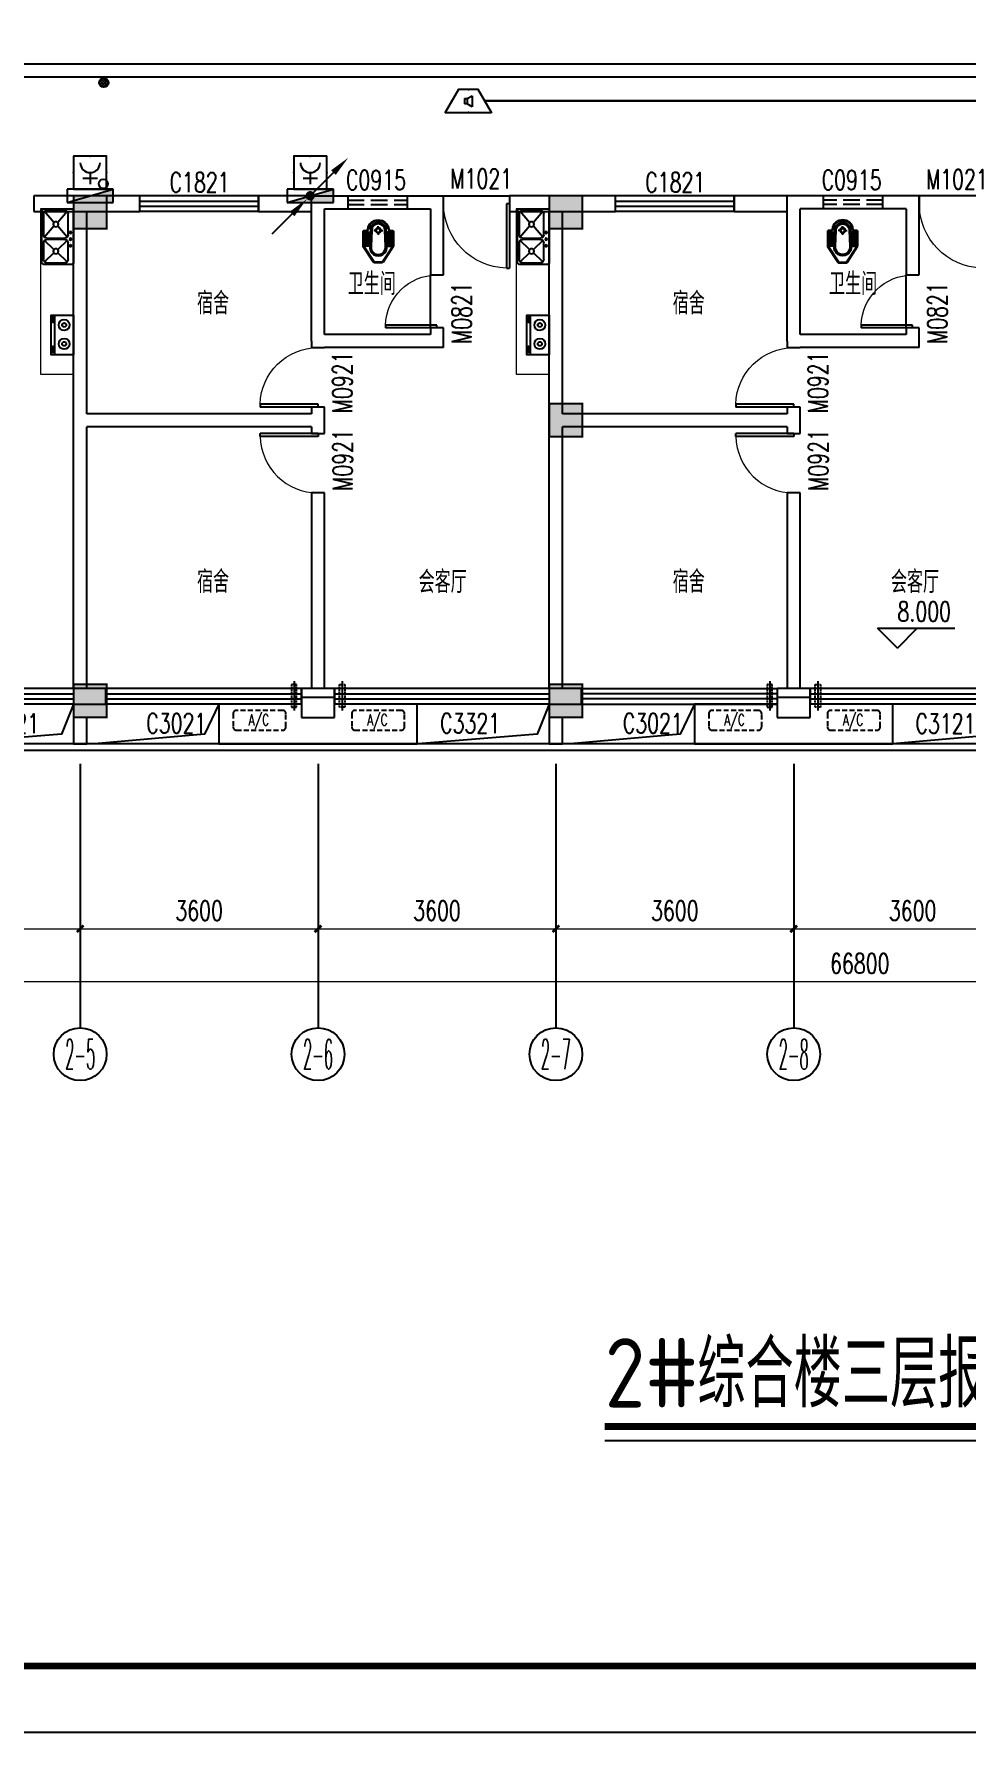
# Model space of a CAD drawing. Extents: x -9422388 to 15610651, y -1992469 to 953794.
# Drawn here: x -2750259 to -2736151, y -458212 to -432498 of the extents above; entities that cross this region are included whole.
import ezdxf
from ezdxf.enums import TextEntityAlignment as Align

# ---------------------------------------------------------------- set-up
doc = ezdxf.new("R2010")
doc.units = 0
doc.header["$LTSCALE"] = 1000
for name, pattern in [('( Hidden )', [0.375, 0.25, -0.125]), ('ACAD_ISO04W100', [30, 24, -3, 0, -3]), ('DASH', [0.35, 0.25, -0.1])]:
    doc.linetypes.add(name, pattern=pattern)
for name, color, linetype in [('A-ANNO-IDEN', 3, 'Continuous'), ('A-ELEV-LIN-0.3', 30, 'Continuous'), ('A-ELEV-LIN-0.4', 40, 'Continuous'), ('A-FLOR-HVAC', 4, 'Continuous'), ('A-FLOR-OTHER2-ON', 83, 'Continuous'), ('A-SECT-DOOR', 141, 'Continuous'), ('AXIS', 3, 'Continuous'), ('AXIS_TEXT', 7, 'Continuous'), ('C-KZ', 2, 'Continuous'), ('C-Z-HATCH', 253, 'Continuous'), ('COLUMN', 9, 'Continuous'), ('DIM_ELEV', 3, 'Continuous'), ('EQUIP-消防', 3, 'Continuous'), ('EQUIP_消火栓', 7, 'Continuous'), ('LWIRE', 4, 'Continuous'), ('PUB_TEXT', 7, 'Continuous'), ('PUB_TITLE', 4, 'Continuous'), ('WALL', 9, 'Continuous'), ('WALL-PARAPET', 6, 'Continuous'), ('WINDOW', 4, 'Continuous'), ('WINDOW_TEXT', 7, 'Continuous'), ('WIRE-消防广播', 4, 'TG_BC'), ('厨具', 4, 'Continuous'), ('洁具', 253, 'Continuous')]:
    doc.layers.add(name, color=color, linetype=linetype)
doc.layers.add('建筑底图', color=8, linetype='Continuous', lineweight=5)
doc.styles.add('_TCH_AXIS', font='COMPLEX', dxfattribs={"bigfont": 'GBCBIG'})
doc.styles.add('_TCH_DIM', font='SIMPLEX', dxfattribs={"bigfont": 'GBCBIG'})
doc.styles.add('_TCH_DIM_T3', font='SIMPLEX', dxfattribs={"width": 0.705882, "bigfont": 'GBCBIG'})
doc.styles.add('_TCH_WINDOW', font='SIMPLEX', dxfattribs={"height": 3.5, "bigfont": 'GBCBIG'})
doc.styles.add('COMPLEX', font='COMPLEX')
doc.styles.get("Standard").update_dxf_attribs({"font": 'gbenor.shx', "bigfont": 'gbcbig.shx'})
doc.styles.add('TG_LINETYPE', font='SIMPLEX', dxfattribs={"width": 0.8, "height": 3.5, "bigfont": 'HZTXT'})
doc.linetypes.add('TG_BC', pattern='A,2,-0.85,["BC",TG_LINETYPE,S=0.1,R=0,X=-0.65,Y=-0.15],0', length=2.85)
doc.dimstyles.new('_TCH_ARCH&&100', dxfattribs={"dimtxt": 297.5, "dimasz": 100, "dimexe": 250, "dimexo": 300, "dimgap": 126.25, "dimtad": 1, "dimdec": 0, "dimzin": 0, "dimdsep": 46, "dimtxsty": '_TCH_DIM_T3', "dimblk": 'ARCHTICK', "dimcen": 0.09, "dimclrt": 7, "dimazin": 2, "dimtfac": 1, "dimtdec": 0, "dimtix": 1, "dimtmove": 2, "dimatfit": 3, "dimfxl": 0, "dimtolj": 1, "dimtzin": 0, "dimarcsym": 0})

# ---------------------------------------------------------------- blocks, each defined once
blk = doc.blocks.new('$plan$00002777')
at = {"layer": '厨具', "color": 0}
for p, q in [((-300, -284), (300, -284)), ((-267, -307), (-267, -318)), ((-257, -316), (-257, -333)), ((-192, -316), (-257, -316)), ((-257, -333), (-192, -333)), ((-192, -333), (-192, -316)), ((-176, -308), (-176, -318)), ((192, -308), (192, -318)), ((208, -316), (273, -316)), ((208, -333), (208, -316)), ((273, -333), (208, -333)), ((273, -316), (273, -333)), ((284, -307), (284, -318))]:
    blk.add_line(p, q, dxfattribs=at)
blk.add_lwpolyline([(300, 0), (-300, 0), (-300, -340), (300, -340)], close=True, dxfattribs=at)
for points in [[(-176, -308, 0.259034), (-178, -304, 0.076276), (-189, -299, 0.036515), (-203, -297, 0.026615), (-221, -296, 0.026615), (-240, -297, 0.036515), (-254, -299, 0.076276), (-265, -304, 0.259034), (-267, -308, 0.078462), (-267, -309, 0.056762)], [(-176, -318, 0.259034), (-178, -315, 0.076276), (-189, -310, 0.036515), (-203, -307, 0.026615), (-221, -306, 0.026615), (-240, -307, 0.036515), (-254, -310, 0.076276), (-265, -315, 0.259034), (-267, -318, 0.259034), (-265, -322, 0.056762), (-257, -326, 0.036515)], [(-192, -327, 0.008736), (-189, -327, 0.076276), (-178, -322, 0.259034), (-176, -318, 0.259034)], [(192, -308, -0.259034), (194, -304, -0.076276), (205, -299, -0.036515), (219, -297, -0.026615), (238, -296, -0.026615), (257, -297, -0.036515), (270, -299, -0.076276), (282, -304, -0.259034), (284, -308, -0.078462), (283, -309, -0.056762)], [(192, -318, -0.259034), (194, -315, -0.076276), (205, -310, -0.036515), (219, -307, -0.026615), (238, -306, -0.026615), (257, -307, -0.036515), (270, -310, -0.076276), (282, -315, -0.259034), (284, -318, -0.259034), (282, -322, -0.056762), (273, -326, -0.036515)], [(208, -327, -0.008736), (205, -327, -0.076276), (194, -322, -0.259034), (192, -318, -0.259034)]]:
    blk.add_lwpolyline(points, format="xyb", dxfattribs=at)
for centre, radius, start, end in [((-135, -143), 82.5, 0.964, 0), ((-135, -143), 31.6, 0.6532, 0), ((151, -143), 82.5, 180, 179.036), ((151, -143), 31.6, 180, 179.3468)]:
    blk.add_arc(centre, radius, start, end, dxfattribs=at)
blk = doc.blocks.new('$plan$00002763')
at = {"layer": '洁具', "color": 0}
for p, q in [((-395, -405), (-395, -132)), ((-381, -98), (-246, -241)), ((-345, -82), (-95, -82)), ((-59, -98), (-194, -241)), ((-45, -132), (-45, -405)), ((-20, -405), (-20, -132)), ((-6, -98), (161, -241)), ((30, -82), (345, -82)), ((381, -98), (214, -241)), ((395, -132), (395, -405)), ((-246, -297), (-381, -440)), ((-95, -455), (-345, -455)), ((-194, -297), (-59, -440)), ((161, -297), (-6, -440)), ((345, -455), (30, -455)), ((214, -297), (381, -440))]:
    blk.add_line(p, q, dxfattribs=at)
blk.add_lwpolyline([(-420, -25), (-420, -455, 0.200464), (-413, -473, 0.197353), (-395, -480), (395, -480, 0.19737), (413, -473, 0.200447), (420, -455), (420, -25, 0.200464), (413, -7, 0.197353), (395, 0), (-395, 0, 0.19737), (-413, -7, 0.200447), (-420, -25)], format="xyb", close=True, dxfattribs=at)
for centre, major_axis, start_param, end_param in [((-345, -132), (-50, 0), -1.570796, 0), ((-220, -269), (-38.6, 0), 3.141593, 9.424778), ((-136, -48), (-14.2, 0), 3.141593, 9.424778), ((-95, -132), (-50, 0), 3.141593, 4.712389), ((-36, -48), (-15.1, 0), 3.141593, 9.424778), ((30, -132), (-50, 0), -1.570796, 0), ((64, -48), (-14.2, 0), 3.141593, 9.424778), ((188, -269), (-38.6, 0), 3.141593, 9.424778), ((345, -132), (-50, 0), 3.141593, 4.712389), ((-345, -405), (50, 0), 3.141593, 4.712389), ((-95, -405), (50, 0), 4.712389, 6.283185), ((30, -405), (50, 0), 3.141593, 4.712389), ((345, -405), (50, 0), 4.712389, 6.283185)]:
    blk.add_ellipse(centre, major_axis=major_axis, ratio=0.9938, start_param=start_param, end_param=end_param, dxfattribs=at)
blk = doc.blocks.new('$plan$00002871')
at = {"layer": '洁具', "color": 0}
for p, q in [((-15, -490), (-67, -490)), ((0, -475), (0, -423)), ((0, -505), (0, -557)), ((15, -490), (67, -490))]:
    blk.add_line(p, q, dxfattribs=at)
for points in [[(159, -508, -0.88995), (-159, -508, 0.380538), (-179, -491), (-210, -491, -0.414214), (-230, -471), (-230, -258, -0.144595), (-227, -247), (-73, -9, -0.254383), (-56, 0), (56, 0, -0.254383), (73, -9), (227, -247, -0.144595), (230, -258), (230, -471, -0.414214), (210, -491), (179, -491, 0.380538)], [(-149, -264, 1), (-149, -252), (-207, -252, 1), (-207, -264)], [(-149, -263, 1), (-149, -253), (-207, -253, 1), (-207, -263)], [(120, -491), (130, -252, 1.134994), (-130, -252), (-120, -491, 0.992594)], [(105, -490), (115, -251, 1.141146), (-115, -251), (-105, -490, 0.994896)], [(100, -490), (110, -251, 1.143479), (-110, -251), (-100, -490, 0.995777)], [(149, -264, -1), (149, -252), (207, -252, -1), (207, -264)], [(149, -263, -1), (149, -253), (207, -253, -1), (207, -263)], [(-148, -287, 1), (-148, -275), (-207, -275, 1), (-207, -287)], [(-147, -307, 1), (-147, -295), (-207, -295, 1), (-207, -307)], [(-146, -330, 1), (-146, -319), (-207, -319, 1), (-207, -330)], [(-146, -352, 1), (-146, -341), (-207, -341, 1), (-207, -352)], [(-145, -376, 1), (-145, -364), (-207, -364, 1), (-207, -376)], [(-144, -399, 1), (-144, -388), (-207, -388, 1), (-207, -399)], [(-143, -423, 1), (-143, -411), (-207, -411, 1), (-207, -423)], [(-141, -444, 1), (-141, -432), (-207, -432, 1), (-207, -444)], [(-141, -464, 1), (-141, -453), (-207, -453, 1), (-207, -464)], [(-148, -286, 1), (-148, -276), (-207, -276, 1), (-207, -286)], [(-147, -306, 1), (-147, -296), (-207, -296, 1), (-207, -306)], [(-146, -329, 1), (-146, -320), (-207, -320, 1), (-207, -329)], [(-146, -351, 1), (-146, -342), (-207, -342, 1), (-207, -351)], [(-145, -375, 1), (-145, -365), (-207, -365, 1), (-207, -375)], [(-144, -398, 1), (-144, -389), (-207, -389, 1), (-207, -398)], [(-143, -422, 1), (-143, -412), (-207, -412, 1), (-207, -422)], [(-141, -443, 1), (-141, -433), (-207, -433, 1), (-207, -443)], [(-141, -463, 1), (-141, -454), (-207, -454, 1), (-207, -463)], [(141, -444, -1), (141, -432), (207, -432, -1), (207, -444)], [(141, -464, -1), (141, -453), (207, -453, -1), (207, -464)], [(141, -443, -1), (141, -433), (207, -433, -1), (207, -443)], [(141, -463, -1), (141, -454), (207, -454, -1), (207, -463)], [(143, -423, -1), (143, -411), (207, -411, -1), (207, -423)], [(144, -399, -1), (144, -388), (207, -388, -1), (207, -399)], [(143, -422, -1), (143, -412), (207, -412, -1), (207, -422)], [(145, -376, -1), (145, -364), (207, -364, -1), (207, -376)], [(144, -398, -1), (144, -389), (207, -389, -1), (207, -398)], [(146, -352, -1), (146, -341), (207, -341, -1), (207, -352)], [(145, -375, -1), (145, -365), (207, -365, -1), (207, -375)], [(146, -330, -1), (146, -319), (207, -319, -1), (207, -330)], [(146, -351, -1), (146, -342), (207, -342, -1), (207, -351)], [(148, -287, -1), (148, -275), (207, -275, -1), (207, -287)], [(147, -307, -1), (147, -295), (207, -295, -1), (207, -307)], [(146, -329, -1), (146, -320), (207, -320, -1), (207, -329)], [(148, -286, -1), (148, -276), (207, -276, -1), (207, -286)], [(147, -306, -1), (147, -296), (207, -296, -1), (207, -306)]]:
    blk.add_lwpolyline(points, format="xyb", close=True, dxfattribs=at)
blk.add_lwpolyline([(-149, -507, 0.380538), (-179, -481), (-210, -481, -0.414214), (-220, -471), (-220, -258, -0.144595), (-218, -253), (-64, -15, -0.254383), (-56, -10), (56, -10, -0.254383), (64, -15), (218, -253, -0.144595), (220, -258), (220, -471, -0.414214), (210, -481), (179, -481, 0.380538), (149, -507, 0.380538)], format="xyb", dxfattribs=at)
for radius in [40, 31.7]:
    blk.add_circle((0, -490), radius, dxfattribs=at)
blk.add_arc((0, -490), 150, 186.665, 353.335, dxfattribs=at)
blk = doc.blocks.new('KTWJ1')
at = {"layer": 'A-FLOR-HVAC', "color": 0, "linetype": '( Hidden )', "ltscale": 0.3}
blk.add_lwpolyline([(152982, -14209, 0.414214), (153032, -14259), (153732, -14259, 0.414214), (153782, -14209), (153782, -14009, 0.414214), (153732, -13959), (153032, -13959, 0.414214), (152982, -14009)], format="xyb", close=True, dxfattribs=at)
at = {"layer": 'A-FLOR-HVAC', "color": 0, "style": '_TCH_WINDOW', "width": 0.705882}
blk.add_text('A/C', height=170, dxfattribs=at).set_placement((153214, -14188))
blk = doc.blocks.new('KTB')
at = {"layer": 'A-SECT-DOOR', "color": 0}
blk.add_lwpolyline([(1033119, -403775), (1031869, -403775), (1031869, -404375), (1034869, -404375), (1034869, -403775), (1033619, -403775)], dxfattribs=at)
at = {"layer": 'A-FLOR-HVAC', "color": 8}
for p in [(879102, -389909), (880896, -389909)]:
    blk.add_blockref('KTWJ1', p, dxfattribs=at)
blk = doc.blocks.new('A$C0CF77FE4')
at = {"layer": 'A-FLOR-OTHER2-ON', "color": 0, "linetype": 'ACAD_ISO04W100', "ltscale": 5}
blk.add_line((40, 440), (40, 0), dxfattribs=at)
at = {"layer": 'A-FLOR-OTHER2-ON', "color": 0, "linetype": 'DASH', "ltscale": 0.1}
blk.add_lwpolyline([(0, 390), (80, 390), (80, 50), (0, 50)], close=True, dxfattribs=at)
blk = doc.blocks.new('$TCHSYS$WIN2D')
at = {"color": 0}
for p, q in [((-0.5, 0.5), (0.5, 0.5)), ((-0.5, 0.5), (-0.5, -0.5)), ((0.5, 0.5), (0.5, -0.5)), ((0.5, 0.1667), (-0.5, 0.1667)), ((0.5, -0.1667), (-0.5, -0.1667)), ((-0.5, -0.5), (0.5, -0.5))]:
    blk.add_line(p, q, dxfattribs=at)
blk = doc.blocks.new('$DorLib2D$00000001')
at = {"color": 0}
for p, q in [((0.45, 0.975), (0.5, 0.975)), ((0.45, 0), (0.45, 0.975)), ((0.5, 0), (0.5, 0.975)), ((0.5, 0), (0.45, 0))]:
    blk.add_line(p, q, dxfattribs=at)
at = {"color": 0, "lineweight": 13}
blk.add_arc((0.475, 0), 0.975, 91.4693, 180, dxfattribs=at)
blk = doc.blocks.new('_ArchTick')
at = {"color": 0, "linetype": 'ByBlock', "const_width": 0.4}
blk.add_lwpolyline([(-0.5, -0.5), (0.5, 0.5)], dxfattribs=at)
blk = doc.blocks.new('*D819')
at = {"layer": 'AXIS', "color": 0, "lineweight": -2, "transparency": 16777216}
for p, q in [((1755830, -404975), (1755830, -408225)), ((1822630, -404975), (1822630, -408225)), ((1755830, -407975), (1822630, -407975))]:
    blk.add_line(p, q, dxfattribs=at)
at = {"layer": 'Defpoints', "color": 0, "transparency": 16777216}
for p in [(1755830, -404675), (1822630, -404675), (1822630, -407975)]:
    blk.add_point(p, dxfattribs=at)
at = {"layer": 'AXIS', "color": 0, "lineweight": -2, "transparency": 16777216, "xscale": 100, "yscale": 100, "zscale": 100, "rotation": 180}
blk.add_blockref('_ArchTick', (1755830, -407975), dxfattribs=at)
at = {"layer": 'AXIS', "color": 0, "lineweight": -2, "transparency": 16777216, "xscale": 100, "yscale": 100, "zscale": 100}
blk.add_blockref('_ArchTick', (1822630, -407975), dxfattribs=at)
at = {"layer": 'AXIS', "color": 7, "transparency": 16777216, "insert": (1789230, -407700), "char_height": 297.5, "attachment_point": 5, "style": '_TCH_DIM_T3'}
blk.add_mtext('\\A1;66800', dxfattribs=at)
blk = doc.blocks.new('*D823')
at = {"layer": 'AXIS', "color": 0, "lineweight": -2, "transparency": 16777216}
for p, q in [((1773830, -404975), (1773830, -407425)), ((1777430, -404975), (1777430, -407425)), ((1773830, -407175), (1777430, -407175))]:
    blk.add_line(p, q, dxfattribs=at)
at = {"layer": 'Defpoints', "color": 0, "transparency": 16777216}
for p in [(1773830, -404675), (1777430, -404675), (1777430, -407175)]:
    blk.add_point(p, dxfattribs=at)
at = {"layer": 'AXIS', "color": 0, "lineweight": -2, "transparency": 16777216, "xscale": 100, "yscale": 100, "zscale": 100, "rotation": 180}
blk.add_blockref('_ArchTick', (1773830, -407175), dxfattribs=at)
at = {"layer": 'AXIS', "color": 0, "lineweight": -2, "transparency": 16777216, "xscale": 100, "yscale": 100, "zscale": 100}
blk.add_blockref('_ArchTick', (1777430, -407175), dxfattribs=at)
at = {"layer": 'AXIS', "color": 7, "transparency": 16777216, "insert": (1775630, -406900), "char_height": 297.5, "attachment_point": 5, "style": '_TCH_DIM_T3'}
blk.add_mtext('\\A1;3600', dxfattribs=at)
blk = doc.blocks.new('*D824')
at = {"layer": 'AXIS', "color": 0, "lineweight": -2, "transparency": 16777216}
for p, q in [((1777430, -404975), (1777430, -407425)), ((1781030, -404975), (1781030, -407425)), ((1777430, -407175), (1781030, -407175))]:
    blk.add_line(p, q, dxfattribs=at)
at = {"layer": 'Defpoints', "color": 0, "transparency": 16777216}
for p in [(1777430, -404675), (1781030, -404675), (1781030, -407175)]:
    blk.add_point(p, dxfattribs=at)
at = {"layer": 'AXIS', "color": 0, "lineweight": -2, "transparency": 16777216, "xscale": 100, "yscale": 100, "zscale": 100, "rotation": 180}
blk.add_blockref('_ArchTick', (1777430, -407175), dxfattribs=at)
at = {"layer": 'AXIS', "color": 0, "lineweight": -2, "transparency": 16777216, "xscale": 100, "yscale": 100, "zscale": 100}
blk.add_blockref('_ArchTick', (1781030, -407175), dxfattribs=at)
at = {"layer": 'AXIS', "color": 7, "transparency": 16777216, "insert": (1779230, -406900), "char_height": 297.5, "attachment_point": 5, "style": '_TCH_DIM_T3'}
blk.add_mtext('\\A1;3600', dxfattribs=at)
blk = doc.blocks.new('*D825')
at = {"layer": 'AXIS', "color": 0, "lineweight": -2, "transparency": 16777216}
for p, q in [((1781030, -404975), (1781030, -407425)), ((1784630, -404975), (1784630, -407425)), ((1781030, -407175), (1784630, -407175))]:
    blk.add_line(p, q, dxfattribs=at)
at = {"layer": 'Defpoints', "color": 0, "transparency": 16777216}
for p in [(1781030, -404675), (1784630, -404675), (1784630, -407175)]:
    blk.add_point(p, dxfattribs=at)
at = {"layer": 'AXIS', "color": 0, "lineweight": -2, "transparency": 16777216, "xscale": 100, "yscale": 100, "zscale": 100, "rotation": 180}
blk.add_blockref('_ArchTick', (1781030, -407175), dxfattribs=at)
at = {"layer": 'AXIS', "color": 0, "lineweight": -2, "transparency": 16777216, "xscale": 100, "yscale": 100, "zscale": 100}
blk.add_blockref('_ArchTick', (1784630, -407175), dxfattribs=at)
at = {"layer": 'AXIS', "color": 7, "transparency": 16777216, "insert": (1782830, -406900), "char_height": 297.5, "attachment_point": 5, "style": '_TCH_DIM_T3'}
blk.add_mtext('\\A1;3600', dxfattribs=at)
blk = doc.blocks.new('*D826')
at = {"layer": 'AXIS', "color": 0, "lineweight": -2, "transparency": 16777216}
for p, q in [((1784630, -404975), (1784630, -407425)), ((1788230, -404975), (1788230, -407425)), ((1784630, -407175), (1788230, -407175))]:
    blk.add_line(p, q, dxfattribs=at)
at = {"layer": 'Defpoints', "color": 0, "transparency": 16777216}
for p in [(1784630, -404675), (1788230, -404675), (1788230, -407175)]:
    blk.add_point(p, dxfattribs=at)
at = {"layer": 'AXIS', "color": 0, "lineweight": -2, "transparency": 16777216, "xscale": 100, "yscale": 100, "zscale": 100, "rotation": 180}
blk.add_blockref('_ArchTick', (1784630, -407175), dxfattribs=at)
at = {"layer": 'AXIS', "color": 0, "lineweight": -2, "transparency": 16777216, "xscale": 100, "yscale": 100, "zscale": 100}
blk.add_blockref('_ArchTick', (1788230, -407175), dxfattribs=at)
at = {"layer": 'AXIS', "color": 7, "transparency": 16777216, "insert": (1786430, -406900), "char_height": 297.5, "attachment_point": 5, "style": '_TCH_DIM_T3'}
blk.add_mtext('\\A1;3600', dxfattribs=at)
blk = doc.blocks.new('*D827')
at = {"layer": 'AXIS', "color": 0, "lineweight": -2, "transparency": 16777216}
for p, q in [((1788230, -404975), (1788230, -407425)), ((1791830, -404975), (1791830, -407425)), ((1788230, -407175), (1791830, -407175))]:
    blk.add_line(p, q, dxfattribs=at)
at = {"layer": 'Defpoints', "color": 0, "transparency": 16777216}
for p in [(1788230, -404675), (1791830, -404675), (1791830, -407175)]:
    blk.add_point(p, dxfattribs=at)
at = {"layer": 'AXIS', "color": 0, "lineweight": -2, "transparency": 16777216, "xscale": 100, "yscale": 100, "zscale": 100, "rotation": 180}
blk.add_blockref('_ArchTick', (1788230, -407175), dxfattribs=at)
at = {"layer": 'AXIS', "color": 0, "lineweight": -2, "transparency": 16777216, "xscale": 100, "yscale": 100, "zscale": 100}
blk.add_blockref('_ArchTick', (1791830, -407175), dxfattribs=at)
at = {"layer": 'AXIS', "color": 7, "transparency": 16777216, "insert": (1790030, -406900), "char_height": 297.5, "attachment_point": 5, "style": '_TCH_DIM_T3'}
blk.add_mtext('\\A1;3600', dxfattribs=at)
blk = doc.blocks.new('_AXISO')
at = {"color": 0}
blk.add_circle((0, 0), 0.5, dxfattribs=at)
at = {"layer": 'AXIS_TEXT', "color": 0, "style": 'COMPLEX', "width": 1.041667}
blk.add_attdef('A', text='', height=0.56, dxfattribs=at).set_placement((-0.25, -0.28), (0.25, -0.28), align=Align.FIT)
blk = doc.blocks.new('$equip$00002656')
for p, q in [((-0.5, 1), (-0.5, 0)), ((0.5, 1), (-0.5, 1)), ((0.5, 0), (0.5, 1)), ((-0.5, 0), (0.5, 0)), ((-0.219, 0.331), (0.222, 0.331)), ((0, 0.5), (0, 0.15))]:
    blk.add_line(p, q)
at = {"const_width": 0.04}
blk.add_lwpolyline([(-0.5, 1), (0.5, 1), (0.5, 0), (-0.5, 0), (-0.5, 1), (0.5, 1)], dxfattribs=at)
blk.add_arc((0, 0.8), 0.3, 180, 0)
for p in [(0, 1), (-0.5, 0.5), (0, 0), (0.5, 0.5)]:
    blk.add_point(p)
at = {"color": 7, "flags": 1}
for tag, height, p in [('A', 0.00002, (0, 0)), ('B', 0.4, (0.762, 0.292))]:
    blk.add_attdef(tag, text='', height=height, dxfattribs=at).set_placement(p, align=Align.MIDDLE_CENTER)
blk = doc.blocks.new('$TelecSys$00000079')
for p, q in [((0.7, 0.7), (0, 0)), ((0.104, 0.104), (0.104, 0.104)), ((-0.104, -0.104), (-0.104, -0.104))]:
    blk.add_line(p, q)
at = {"const_width": 0.142}
blk.add_lwpolyline([(-0.071, 0, 1), (0.071, 0, 1)], format="xyb", close=True, dxfattribs=at)
blk.add_solid([(0.63, 0.77), (0.77, 0.63), (1.15, 1.15)])
at = {"width": 0.8, "flags": 9}
blk.add_attdef('A', (0, 0), '', height=0.00002, dxfattribs=at)
blk = doc.blocks.new('$TelecSys$00000081')
for p, q in [((0.104, 0.104), (0.104, 0.104)), ((-0.104, -0.104), (-0.104, -0.104)), ((-1.15, -1.15), (-0.55, -0.55))]:
    blk.add_line(p, q)
at = {"const_width": 0.142}
blk.add_lwpolyline([(0.071, 0, 1), (-0.071, 0, 1)], format="xyb", close=True, dxfattribs=at)
blk.add_solid([(-0.62, -0.48), (-0.48, -0.62), (-0.1, -0.1)])
at = {"width": 0.8, "flags": 9}
blk.add_attdef('A', (0, 0), '', height=0.00002, rotation=180, dxfattribs=at)
blk = doc.blocks.new('$equip$00002677')
for p, q in [((-0.3, 0.699), (-0.703, 0)), ((0.3, 0.699), (-0.3, 0.699)), ((0.703, 0), (0.3, 0.699)), ((-0.703, 0), (0.703, 0)), ((-0.117, 0.421), (-0.117, 0.26)), ((-0.117, 0.421), (-0.036, 0.421)), ((-0.036, 0.26), (-0.117, 0.26)), ((-0.036, 0.421), (0.118, 0.503)), ((-0.036, 0.421), (-0.036, 0.26)), ((0.118, 0.173), (-0.036, 0.26)), ((0.118, 0.503), (0.118, 0.173))]:
    blk.add_line(p, q)
at = {"const_width": 0.04}
blk.add_lwpolyline([(-0.3, 0.699), (0.3, 0.699), (0.703, 0), (-0.703, 0), (-0.3, 0.699), (0.3, 0.699)], dxfattribs=at)
blk.add_lwpolyline([(-0.3, 0.699), (0.3, 0.699), (0.703, 0), (-0.703, 0), (-0.3, 0.699), (0.3, 0.699)], dxfattribs=at)
for p in [(0, 0.699), (-0.501, 0.349), (0, 0), (0.502, 0.349)]:
    blk.add_point(p)
at = {"color": 7, "flags": 1}
for tag, height, p in [('A', 0.00002, (0, 0)), ('B', 0.4, (0.961, 0.299))]:
    blk.add_attdef(tag, text='', height=height, dxfattribs=at).set_placement(p, align=Align.MIDDLE_CENTER)
blk = doc.blocks.new('$TwtSys$00000434')
at = {"color": 0}
for p, q in [((-0.5, 0.5), (-0.5, -0.5)), ((-0.5, -0.5), (0.5, 0.5)), ((0.5, 0.5), (-0.5, 0.5)), ((0.5, -0.5), (0.5, 0.5)), ((-0.5, -0.5), (0.5, -0.5))]:
    blk.add_line(p, q, dxfattribs=at)
blk.add_solid([(0.5, -0.5), (0.5, 0.5), (-0.5, -0.5)], dxfattribs=at)
blk = doc.blocks.new('3333')
at = {"layer": 'A-ELEV-LIN-0.4'}
h = blk.add_hatch(dxfattribs=at)
h.set_pattern_fill('ANSI37', color=8, scale=20)
h.set_pattern_definition([(45, (723479.055, -10358), (-22.4506403, 22.4506403), []), (135, (723479.055, -10358), (-22.4506403, -22.4506403), [])])
edge = h.paths.add_edge_path()
edge.add_arc((1777786.5, -394362.6), 70, 0, 360)
at = {"layer": 'C-Z-HATCH'}
h = blk.add_hatch(color=8, dxfattribs=at)
h.dxf.hatch_style = 1
h.paths.add_polyline_path([(1777330.2, -396074.7), (1777830.2, -396074.7), (1777830.2, -396574.7), (1777330.2, -396574.7)])
h = blk.add_hatch(color=8, dxfattribs=at)
h.dxf.hatch_style = 1
h.paths.add_polyline_path([(1784530.2, -396074.7), (1785030.2, -396074.7), (1785030.2, -396574.7), (1784530.2, -396574.7)])
h = blk.add_hatch(color=8, dxfattribs=at)
h.dxf.hatch_style = 1
h.paths.add_polyline_path([(1784530.2, -399224.7), (1785030.2, -399224.7), (1785030.2, -399724.7), (1784530.2, -399724.7)])
h = blk.add_hatch(color=8, dxfattribs=at)
h.dxf.hatch_style = 1
h.paths.add_polyline_path([(1777330.2, -403474.7), (1777830.2, -403474.7), (1777830.2, -403974.7), (1777330.2, -403974.7)])
h = blk.add_hatch(color=8, dxfattribs=at)
h.dxf.hatch_style = 1
h.paths.add_polyline_path([(1784530.2, -403474.7), (1785030.2, -403474.7), (1785030.2, -403974.7), (1784530.2, -403974.7)])
at = {"color": 8}
blk.add_lwpolyline([(1802130.2, -396074.7), (1776730.2, -396074.7)], dxfattribs=at)
for points in [[(1777330.2, -396274.7), (1776830.2, -396274.7), (1776830.2, -398774.7), (1777330.2, -398774.7)], [(1784530.2, -396274.7), (1784030.2, -396274.7), (1784030.2, -398774.7), (1784530.2, -398774.7)]]:
    blk.add_lwpolyline(points, close=True, dxfattribs=at)
at = {"layer": 'A-ELEV-LIN-0.3', "color": 8}
for points in [[(1805200.1, -378228), (1805200.1, -378228, -0.4142136), (1805421.4, -377263.1), (1812369.5, -372908.3, -0.4142136), (1814437.1, -373382.6), (1827707.3, -394555, -0.2728148), (1827748.7, -396077.9), (1823530, -403701.1, -0.2728148), (1822217.5, -404474.7), (1756630.2, -404474.7, -0.4142134), (1755030.2, -402874.7), (1755030.2, -394774.7, -0.4142137), (1755730.2, -394074.7), (1755730.2, -394074.7)], [(1799130.2, -404374.7), (1756630.2, -404374.7, -0.4142134), (1755130.2, -402874.7), (1755130.2, -394774.7, -0.4142137), (1755730.2, -394174.7), (1755730.2, -394174.7)]]:
    blk.add_lwpolyline(points, format="xyb", dxfattribs=at)
for points in [[(1777330.2, -404374.7), (1777530.2, -404374.7), (1777530.2, -403974.7), (1777330.2, -403974.7)], [(1784530.2, -404374.7), (1784730.2, -404374.7), (1784730.2, -403974.7), (1784530.2, -403974.7)]]:
    blk.add_lwpolyline(points, close=True, dxfattribs=at)
at = {"layer": 'A-ELEV-LIN-0.4', "color": 8}
for points in [[(1777330.2, -403774.7), (1777149, -404229.5), (1775330.2, -404374.7)], [(1779530.2, -403774.7), (1779312.7, -404229.5), (1777643.9, -404374.7)], [(1784530.2, -403774.7), (1784349, -404229.5), (1782543.5, -404374.7)], [(1786730.2, -403774.7), (1786512.7, -404229.5), (1784843.9, -404374.7)], [(1791580.2, -403774.7), (1791399, -404229.5), (1789730.2, -404374.7)]]:
    blk.add_lwpolyline(points, dxfattribs=at)
for centre in [(1777786.5, -394362.6), (1777779.7, -395893.3)]:
    blk.add_circle(centre, 70, dxfattribs=at)
at = {"layer": 'A-SECT-DOOR', "color": 8}
blk.add_lwpolyline([(1780780.2, -403774.7), (1779530.2, -403774.7), (1779530.2, -404374.7), (1782530.2, -404374.7), (1782530.2, -403774.7), (1781280.2, -403774.7)], dxfattribs=at)
at = {"layer": 'AXIS', "color": 8}
for p, q in [((1777430.2, -404674.7), (1777430.2, -408674.7)), ((1781030.2, -404674.7), (1781030.2, -408674.7)), ((1784630.2, -404674.7), (1784630.2, -408674.7)), ((1788230.2, -404674.7), (1788230.2, -408674.7))]:
    blk.add_line(p, q, dxfattribs=at)
at = {"layer": 'C-KZ', "color": 8, "const_width": 30}
for points in [[(1777330.2, -396074.7), (1777830.2, -396074.7), (1777830.2, -396574.7), (1777330.2, -396574.7)], [(1784530.2, -396074.7), (1785030.2, -396074.7), (1785030.2, -396574.7), (1784530.2, -396574.7)], [(1784530.2, -399224.7), (1785030.2, -399224.7), (1785030.2, -399724.7), (1784530.2, -399724.7)], [(1777330.2, -403474.7), (1777830.2, -403474.7), (1777830.2, -403974.7), (1777330.2, -403974.7)], [(1784530.2, -403474.7), (1785030.2, -403474.7), (1785030.2, -403974.7), (1784530.2, -403974.7)]]:
    blk.add_lwpolyline(points, close=True, dxfattribs=at)
at = {"layer": 'COLUMN', "color": 8}
for p, q in [((1781280.2, -403674.7), (1780780.2, -403674.7)), ((1780780.2, -403674.7), (1780780.2, -403974.7)), ((1781280.2, -403974.7), (1781280.2, -403674.7)), ((1788480.2, -403674.7), (1787980.2, -403674.7)), ((1787980.2, -403674.7), (1787980.2, -403974.7)), ((1788480.2, -403974.7), (1788480.2, -403674.7)), ((1780780.2, -403974.7), (1781280.2, -403974.7)), ((1787980.2, -403974.7), (1788480.2, -403974.7))]:
    blk.add_line(p, q, dxfattribs=at)
at = {"layer": 'DIM_ELEV', "color": 8}
for p, q in [((1789800.5, -402924), (1789500.5, -402624)), ((1789500.5, -402624), (1790671.3, -402624)), ((1789800.5, -402924), (1790100.5, -402624))]:
    blk.add_line(p, q, dxfattribs=at)
at = {"layer": 'WALL', "color": 8}
for p, q in [((1777430.2, -396074.7), (1776730.2, -396074.7)), ((1776730.2, -396074.7), (1776730.2, -396314.7)), ((1778330.2, -396074.7), (1777430.2, -396074.7)), ((1778330.2, -396314.7), (1778330.2, -396074.7)), ((1780930.2, -396074.7), (1780130.2, -396074.7)), ((1780130.2, -396074.7), (1780130.2, -396314.7)), ((1780930.2, -396074.7), (1782930.2, -396074.7)), ((1780930.2, -398274.7), (1780930.2, -396074.7)), ((1782930.2, -397274.7), (1782930.2, -396074.7)), ((1782930.2, -396314.7), (1782930.2, -396074.7)), ((1784630.2, -396074.7), (1783930.2, -396074.7)), ((1783930.2, -396074.7), (1783930.2, -396314.7)), ((1785530.2, -396074.7), (1784630.2, -396074.7)), ((1785530.2, -396314.7), (1785530.2, -396074.7)), ((1788130.2, -396074.7), (1787330.2, -396074.7)), ((1787330.2, -396074.7), (1787330.2, -396314.7)), ((1788130.2, -398274.7), (1788130.2, -396074.7)), ((1790130.2, -396074.7), (1788130.2, -396074.7)), ((1790130.2, -396074.7), (1790130.2, -396314.7)), ((1790130.2, -397274.7), (1790130.2, -396074.7)), ((1776730.2, -396314.7), (1777430.2, -396314.7)), ((1777330.2, -399474.7), (1777330.2, -396314.7)), ((1777430.2, -396314.7), (1778330.2, -396314.7)), ((1777530.2, -399374.7), (1777530.2, -396314.7)), ((1780130.2, -396314.7), (1780930.2, -396314.7)), ((1781130.2, -396274.7), (1782730.2, -396274.7)), ((1781130.2, -398174.7), (1781130.2, -396274.7)), ((1782730.2, -396274.7), (1782730.2, -397274.7)), ((1783930.2, -396314.7), (1784630.2, -396314.7)), ((1784530.2, -399474.7), (1784530.2, -396314.7)), ((1784630.2, -396314.7), (1785530.2, -396314.7)), ((1784730.2, -399374.7), (1784730.2, -396314.7)), ((1787330.2, -396314.7), (1788130.2, -396314.7)), ((1788330.2, -398174.7), (1788330.2, -396274.7)), ((1789930.2, -396274.7), (1788330.2, -396274.7)), ((1789930.2, -396274.7), (1789930.2, -397274.7)), ((1782730.2, -397274.7), (1782930.2, -397274.7)), ((1789930.2, -397274.7), (1790130.2, -397274.7)), ((1780930.2, -398274.7), (1780930.2, -398374.7)), ((1782730.2, -398174.7), (1781130.2, -398174.7)), ((1782930.2, -398074.7), (1782730.2, -398074.7)), ((1782730.2, -398074.7), (1782730.2, -398174.7)), ((1782930.2, -398374.7), (1782930.2, -398074.7)), ((1788130.2, -398274.7), (1788130.2, -398374.7)), ((1789930.2, -398174.7), (1788330.2, -398174.7)), ((1790130.2, -398074.7), (1789930.2, -398074.7)), ((1789930.2, -398074.7), (1789930.2, -398174.7)), ((1790130.2, -398374.7), (1790130.2, -398074.7)), ((1780930.2, -398374.7), (1781130.2, -398374.7)), ((1782930.2, -398374.7), (1781130.2, -398374.7)), ((1788130.2, -398374.7), (1788330.2, -398374.7)), ((1790130.2, -398374.7), (1788330.2, -398374.7)), ((1781130.2, -399274.7), (1780930.2, -399274.7)), ((1780930.2, -399274.7), (1780930.2, -399374.7)), ((1781130.2, -399474.7), (1781130.2, -399274.7)), ((1788330.2, -399274.7), (1788130.2, -399274.7)), ((1788130.2, -399274.7), (1788130.2, -399374.7)), ((1788330.2, -399474.7), (1788330.2, -399274.7)), ((1777330.2, -403534.7), (1777330.2, -399474.7)), ((1780930.2, -399374.7), (1777530.2, -399374.7)), ((1777530.2, -403534.7), (1777530.2, -399574.7)), ((1780930.2, -399574.7), (1777530.2, -399574.7)), ((1780930.2, -399574.7), (1780930.2, -399674.7)), ((1781130.2, -399674.7), (1781130.2, -399474.7)), ((1784530.2, -403534.7), (1784530.2, -399474.7)), ((1788130.2, -399374.7), (1784730.2, -399374.7)), ((1788130.2, -399574.7), (1784730.2, -399574.7)), ((1784730.2, -403534.7), (1784730.2, -399574.7)), ((1788130.2, -399574.7), (1788130.2, -399674.7)), ((1788330.2, -399674.7), (1788330.2, -399474.7)), ((1780930.2, -399674.7), (1781130.2, -399674.7)), ((1788130.2, -399674.7), (1788330.2, -399674.7)), ((1781130.2, -400574.7), (1780930.2, -400574.7)), ((1780930.2, -400574.7), (1780930.2, -403534.7)), ((1781130.2, -403534.7), (1781130.2, -400574.7)), ((1788330.2, -400574.7), (1788130.2, -400574.7)), ((1788130.2, -400574.7), (1788130.2, -403534.7)), ((1788330.2, -403534.7), (1788330.2, -400574.7)), ((1777430.2, -403534.7), (1777330.2, -403534.7)), ((1777330.2, -403534.7), (1777330.2, -403774.7)), ((1777817.2, -403534.7), (1777430.2, -403534.7)), ((1777817.2, -403774.7), (1777817.2, -403534.7)), ((1781030.2, -403534.7), (1780780.2, -403534.7)), ((1780780.2, -403534.7), (1780780.2, -403674.7)), ((1781280.2, -403534.7), (1781030.2, -403534.7)), ((1781280.2, -403674.7), (1781280.2, -403534.7)), ((1784630.2, -403534.7), (1784530.2, -403534.7)), ((1784530.2, -403534.7), (1784530.2, -403774.7)), ((1785017.2, -403534.7), (1784630.2, -403534.7)), ((1785017.2, -403774.7), (1785017.2, -403534.7)), ((1788230.2, -403534.7), (1787980.2, -403534.7)), ((1787980.2, -403534.7), (1787980.2, -403674.7)), ((1788480.2, -403534.7), (1788230.2, -403534.7)), ((1788480.2, -403674.7), (1788480.2, -403534.7)), ((1777330.2, -403774.7), (1777430.2, -403774.7)), ((1777430.2, -403774.7), (1777817.2, -403774.7)), ((1784530.2, -403774.7), (1784630.2, -403774.7)), ((1784630.2, -403774.7), (1785017.2, -403774.7))]:
    blk.add_line(p, q, dxfattribs=at)
at = {"layer": 'WALL-PARAPET', "color": 8}
for p, q in [((1755730.2, -394074.7), (1799130.2, -394074.7)), ((1755930.2, -394274.7), (1799130.2, -394274.7))]:
    blk.add_line(p, q, dxfattribs=at)
at = {"layer": 'WINDOW', "color": 8, "linetype": 'DASH'}
for p, q in [((1781480.2, -396074.7, 900), (1781480.2, -396274.7, 900)), ((1781480.2, -396141.4, 900), (1782380.2, -396141.4, 900)), ((1781480.2, -396208.1, 900), (1782380.2, -396208.1, 900)), ((1782380.2, -396074.7, 900), (1782380.2, -396274.7, 900)), ((1788680.2, -396274.7, 900), (1788680.2, -396074.7, 900)), ((1789580.2, -396141.4, 900), (1788680.2, -396141.4, 900)), ((1789580.2, -396208.1, 900), (1788680.2, -396208.1, 900)), ((1789580.2, -396274.7, 900), (1789580.2, -396074.7, 900))]:
    blk.add_line(p, q, dxfattribs=at)
at = {"layer": 'WINDOW', "color": 8}
for p, q in [((1782930.2, -396074.7), (1783930.2, -396074.7)), ((1791130.2, -396074.7), (1790130.2, -396074.7)), ((1782730.2, -398074.7), (1782730.2, -397274.7)), ((1789930.2, -398074.7), (1789930.2, -397274.7))]:
    blk.add_line(p, q, dxfattribs=at)
at = {"color": 8, "rotation": 180}
blk.add_blockref('$plan$00002871', (1781941.9, -397089.8), dxfattribs=at)
at = {"color": 8, "xscale": -1, "rotation": 180}
blk.add_blockref('$plan$00002871', (1788970.8, -397089.8), dxfattribs=at)
at = {"layer": 'A-FLOR-HVAC', "color": 8}
for p in [(1626762.7, -389908.7), (1628557.2, -389908.7)]:
    blk.add_blockref('KTWJ1', p, dxfattribs=at)
at = {"layer": 'A-FLOR-OTHER2-ON', "color": 8, "linetype": 'DASH', "xscale": -1}
for p in [(1780706.3, -403867.7), (1787906.3, -403867.7)]:
    blk.add_blockref('A$C0CF77FE4', p, dxfattribs=at)
at = {"layer": 'A-FLOR-OTHER2-ON', "color": 8, "linetype": 'DASH'}
for p in [(1781354, -403867.7), (1788554, -403867.7)]:
    blk.add_blockref('A$C0CF77FE4', p, dxfattribs=at)
at = {"layer": 'A-SECT-DOOR', "color": 8}
blk.add_blockref('KTB', (754861, 0), dxfattribs=at)
at = {"layer": 'AXIS', "color": 8}
ref = blk.add_blockref('_AXISO', (1777430.2, -409074.7), dxfattribs=dict(at, xscale=800, yscale=800, zscale=800))
ref.add_attrib('A', '2-5', dxfattribs={"layer": 'AXIS_TEXT', "color": 8, "height": 452.55, "style": '_TCH_AXIS', "width": 0.35}).set_placement((1777203.9, -409301), (1777656.5, -409301), align=Align.FIT)
ref = blk.add_blockref('_AXISO', (1781030.2, -409074.7), dxfattribs=dict(at, xscale=800, yscale=800, zscale=800))
ref.add_attrib('A', '2-6', dxfattribs={"layer": 'AXIS_TEXT', "color": 8, "height": 452.55, "style": '_TCH_AXIS', "width": 0.35}).set_placement((1780803.9, -409301), (1781256.5, -409301), align=Align.FIT)
ref = blk.add_blockref('_AXISO', (1784630.2, -409074.7), dxfattribs=dict(at, xscale=800, yscale=800, zscale=800))
ref.add_attrib('A', '2-7', dxfattribs={"layer": 'AXIS_TEXT', "color": 8, "height": 452.55, "style": '_TCH_AXIS', "width": 0.35}).set_placement((1784403.9, -409301), (1784856.5, -409301), align=Align.FIT)
ref = blk.add_blockref('_AXISO', (1788230.2, -409074.7), dxfattribs=dict(at, xscale=800, yscale=800, zscale=800))
ref.add_attrib('A', '2-8', dxfattribs={"layer": 'AXIS_TEXT', "color": 8, "height": 452.55, "style": '_TCH_AXIS', "width": 0.35}).set_placement((1788003.9, -409301), (1788456.5, -409301), align=Align.FIT)
at = {"layer": 'WINDOW', "color": 8}
ref = blk.add_blockref('$TCHSYS$WIN2D', (1779230.2, -396194.7), dxfattribs=dict(at, xscale=-1800, yscale=-240, zscale=-1800, rotation=359.9999999999926))
ref.add_attrib('A', 'C1821', (1778782.9, -396020.4), dxfattribs={"layer": 'WINDOW_TEXT', "color": 8, "height": 297.5, "style": '_TCH_WINDOW', "width": 0.705882})
ref = blk.add_blockref('$DorLib2D$00000001', (1783430.2, -396194.7), dxfattribs=dict(at, xscale=1000, yscale=-1000, zscale=1000, rotation=359.9999999999907))
ref.add_attrib('A', 'M1021', (1783031.6, -395966), dxfattribs={"layer": 'WINDOW_TEXT', "color": 8, "height": 297.5, "style": '_TCH_WINDOW', "width": 0.705882})
ref = blk.add_blockref('$TCHSYS$WIN2D', (1786430.2, -396194.7), dxfattribs=dict(at, xscale=1800, yscale=240, zscale=1800, rotation=179.9999999999722))
ref.add_attrib('A', 'C1821', (1785982.9, -396020.4), dxfattribs={"layer": 'WINDOW_TEXT', "color": 8, "height": 297.5, "rotation": 360, "style": '_TCH_WINDOW', "width": 0.705882})
ref = blk.add_blockref('$DorLib2D$00000001', (1790630.2, -396194.7), dxfattribs=dict(at, xscale=-1000, yscale=1000, zscale=-1000, rotation=179.9999999999704))
ref.add_attrib('A', 'M1021', (1790232.1, -395974.3), dxfattribs={"layer": 'WINDOW_TEXT', "color": 8, "height": 297.5, "rotation": 360, "style": '_TCH_WINDOW', "width": 0.705882})
ref = blk.add_blockref('$DorLib2D$00000001', (1782830.2, -397674.7), dxfattribs=dict(at, xscale=-800, yscale=800, zscale=-800, rotation=90.00000000000634))
ref.add_attrib('A', 'M0821', (1783353.9, -398319.7), dxfattribs={"layer": 'WINDOW_TEXT', "color": 8, "height": 297.5, "rotation": 90, "style": '_TCH_WINDOW', "width": 0.705882})
ref = blk.add_blockref('$DorLib2D$00000001', (1790030.2, -397674.7), dxfattribs=dict(at, xscale=-800, yscale=800, zscale=-800, rotation=89.9999999999746))
ref.add_attrib('A', 'M0821', (1790553.9, -398319.7), dxfattribs={"layer": 'WINDOW_TEXT', "color": 8, "height": 297.5, "rotation": 90, "style": '_TCH_WINDOW', "width": 0.705882})
ref = blk.add_blockref('$DorLib2D$00000001', (1781030.2, -398824.7), dxfattribs=dict(at, xscale=-900, yscale=900, zscale=-900, rotation=90.00000000001111))
ref.add_attrib('A', 'M0921', (1781544.9, -399369.4), dxfattribs={"layer": 'WINDOW_TEXT', "color": 8, "height": 297.5, "rotation": 90, "style": '_TCH_WINDOW', "width": 0.705882})
ref = blk.add_blockref('$DorLib2D$00000001', (1788230.2, -398824.7), dxfattribs=dict(at, xscale=-900, yscale=900, zscale=-900, rotation=89.9999999999722))
ref.add_attrib('A', 'M0921', (1788744.9, -399369.4), dxfattribs={"layer": 'WINDOW_TEXT', "color": 8, "height": 297.5, "rotation": 90, "style": '_TCH_WINDOW', "width": 0.705882})
ref = blk.add_blockref('$DorLib2D$00000001', (1781030.2, -400124.7), dxfattribs=dict(at, xscale=900, yscale=900, zscale=900, rotation=90.00000000000634))
ref.add_attrib('A', 'M0921', (1781552.1, -400544.4), dxfattribs={"layer": 'WINDOW_TEXT', "color": 8, "height": 297.5, "rotation": 90, "style": '_TCH_WINDOW', "width": 0.705882})
ref = blk.add_blockref('$DorLib2D$00000001', (1788230.2, -400124.7), dxfattribs=dict(at, xscale=900, yscale=900, zscale=900, rotation=89.99999999997141))
ref.add_attrib('A', 'M0921', (1788752.1, -400544.4), dxfattribs={"layer": 'WINDOW_TEXT', "color": 8, "height": 297.5, "rotation": 90, "style": '_TCH_WINDOW', "width": 0.705882})
ref = blk.add_blockref('$TCHSYS$WIN2D', (1775705.2, -403654.7), dxfattribs=dict(at, xscale=-3250, yscale=240, zscale=-3250))
ref.add_attrib('A', 'XJC3321', (1775577.1, -404215.2), dxfattribs={"layer": 'WINDOW_TEXT', "color": 8, "height": 297.5, "style": '_TCH_WINDOW', "width": 0.705882})
ref = blk.add_blockref('$TCHSYS$WIN2D', (1779298.7, -403654.7), dxfattribs=dict(at, xscale=-2963, yscale=-240, zscale=-2963, rotation=359.9999999999926))
ref.add_attrib('A', 'C3021', (1778430.2, -404211.8), dxfattribs={"layer": 'WINDOW_TEXT', "color": 8, "height": 297.5, "style": '_TCH_WINDOW', "width": 0.705882})
ref = blk.add_blockref('$TCHSYS$WIN2D', (1782905.2, -403654.7), dxfattribs=dict(at, xscale=-3250, yscale=240, zscale=-3250, rotation=359.9999999999917))
ref.add_attrib('A', 'C3321', (1782878.4, -404210.7), dxfattribs={"layer": 'WINDOW_TEXT', "color": 8, "height": 297.5, "style": '_TCH_WINDOW', "width": 0.705882})
ref = blk.add_blockref('$TCHSYS$WIN2D', (1786498.7, -403654.7), dxfattribs=dict(at, xscale=-2963, yscale=-240, zscale=-2963, rotation=179.9999999999722))
ref.add_attrib('A', 'C3021', (1785643.4, -404210.3), dxfattribs={"layer": 'WINDOW_TEXT', "color": 8, "height": 297.5, "rotation": 360, "style": '_TCH_WINDOW', "width": 0.705882})
ref = blk.add_blockref('$TCHSYS$WIN2D', (1790030.2, -403654.7), dxfattribs=dict(at, xscale=3100, yscale=-240, zscale=3100, rotation=179.9999999999704))
ref.add_attrib('A', 'C3121', (1790072.8, -404215.7), dxfattribs={"layer": 'WINDOW_TEXT', "color": 8, "height": 297.5, "rotation": 360, "style": '_TCH_WINDOW', "width": 0.705882})
at = {"layer": '厨具', "color": 8, "yscale": -1}
for name, p, rotation in [('$plan$00002763', (1777330.2, -396694.7), 90.00000000000001), ('$plan$00002763', (1784530.2, -396694.7), 90.00000000000756), ('$plan$00002777', (1777330.2, -398182.8), 90.00000000000001)]:
    blk.add_blockref(name, p, dxfattribs=dict(at, rotation=rotation))
at = {"layer": '厨具', "color": 8, "xscale": -1, "rotation": 270.0000000000076}
blk.add_blockref('$plan$00002777', (1784530.2, -398182.8), dxfattribs=at)
at = {"layer": 'DIM_ELEV', "color": 7, "style": '_TCH_DIM', "width": 0.705882}
blk.add_text('8.000', height=297.5, dxfattribs=at).set_placement((1789801.3, -402519))
at = {"layer": 'PUB_TEXT', "color": 8, "style": '_TCH_DIM'}
for s, p in [('卫生间', (1781478.4, -397577.6)), ('卫生间', (1788764.1, -397577.6)), ('宿舍', (1779197.7, -397871.8)), ('宿舍', (1786397.7, -397871.8)), ('宿舍', (1779197.7, -402088.1)), ('会客厅', (1782551.9, -402091)), ('宿舍', (1786397.7, -402088.1)), ('会客厅', (1789701.8, -402091))]:
    blk.add_text(s, height=337.59, dxfattribs=at).set_placement(p)
at = {"layer": 'WINDOW_TEXT', "color": 8, "style": '_TCH_WINDOW', "width": 0.705882}
blk.add_text('C0915', height=297.5, dxfattribs=at).set_placement((1781452.6, -395984.1))
blk.add_text('C0915', height=297.5, rotation=360, dxfattribs=at).set_placement((1788652.6, -395984.1))
at = {"layer": 'AXIS', "color": 8}
for p1, p2, distance, picture, middle in [((1755830.2, -404674.7), (1822630.2, -404674.7), -3300, '*D819', (1789230.2, -407699.7)), ((1773830.2, -404674.7), (1777430.2, -404674.7), -2500, '*D823', (1775630.2, -406899.7)), ((1777430.2, -404674.7), (1781030.2, -404674.7), -2500, '*D824', (1779230.2, -406899.7)), ((1781030.2, -404674.7), (1784630.2, -404674.7), -2500, '*D825', (1782830.2, -406899.7)), ((1784630.2, -404674.7), (1788230.2, -404674.7), -2500, '*D826', (1786430.2, -406899.7)), ((1788230.2, -404674.7), (1791830.2, -404674.7), -2500, '*D827', (1790030.2, -406899.7))]:
    dim = blk.add_aligned_dim(p1=p1, p2=p2, distance=distance, dimstyle='_TCH_ARCH&&100', dxfattribs=at)
    dim.commit()
    dim.dimension.update_dxf_attribs({"geometry": picture, "text_midpoint": middle})

msp = doc.modelspace()

# ---------------------------------------------------------------- linework, layer by layer
at = {"layer": 'A-ANNO-IDEN', "const_width": 105}
msp.add_lwpolyline([(-2741617.92624, -453586.364), (-2729822.42516, -453586.364)], dxfattribs=at)
at = {"layer": 'A-ANNO-IDEN'}
msp.add_lwpolyline([(-2741617.92624, -453796.364), (-2729822.42516, -453796.364)], dxfattribs=at)
at = {"layer": 'PUB_TITLE'}
msp.add_lwpolyline([(-2786874.25692, -458212.1496), (-2681774.25692, -458212.1496), (-2681774.25692, -398812.1496), (-2786874.25692, -398812.1496)], close=True, dxfattribs=at)
at = {"layer": 'PUB_TITLE', "const_width": 100}
msp.add_lwpolyline([(-2784374.25692, -457212.1496), (-2682774.25692, -457212.1496), (-2682774.25692, -399812.1496), (-2784374.25692, -399812.1496)], close=True, dxfattribs=at)
at = {"layer": 'WIRE-消防广播', "linetype": 'TG_BC', "const_width": 35}
msp.add_lwpolyline([(-2743432.80725, -433512.16373), (-2729309.44702, -433512.16373)], dxfattribs=at)

# ---------------------------------------------------------------- block references
at = {"layer": 'EQUIP-消防', "xscale": 500, "yscale": 500, "zscale": 500}
for name, p in [('$equip$00002677', (-2743683.55755, -433686.82271)), ('$equip$00002656', (-2749408.74016, -434848.25008)), ('$equip$00002656', (-2746076.90897, -434848.25244))]:
    msp.add_blockref(name, p, dxfattribs=at)
at = {"layer": 'EQUIP_消火栓', "color": 7, "xscale": 700, "yscale": 200, "zscale": 700}
msp.add_blockref('$TwtSys$00000434', (-2749408.74016, -434948.25008), dxfattribs=at)
at = {"layer": 'EQUIP_消火栓', "xscale": 700, "yscale": 200, "zscale": 700}
msp.add_blockref('$TwtSys$00000434', (-2746076.90897, -434948.25244), dxfattribs=at)
msp.add_blockref('$TwtSys$00000434', (-2746076.90897, -434948.25244), dxfattribs=at)
at = {"layer": 'LWIRE', "xscale": 500, "yscale": 500, "zscale": 500}
for name in ['$TelecSys$00000079', '$TelecSys$00000081']:
    msp.add_blockref(name, (-2746076.90897, -434948.25244), dxfattribs=at)
at = {"layer": '建筑底图', "color": 8}
msp.add_blockref('3333', (-4526988.93389, -38873.50822), dxfattribs=at)

# ---------------------------------------------------------------- texts
at = {"layer": 'A-ANNO-IDEN', "color": 7}
for s, height, p in [('2#', 1050, (-2741617.92624, -453298.17251)), ('综合楼三层报警平面图', 1012.765957, (-2740217.92624, -453298.17251))]:
    msp.add_text(s, height=height, dxfattribs=at).set_placement(p)

doc.saveas('drawing.dxf')
